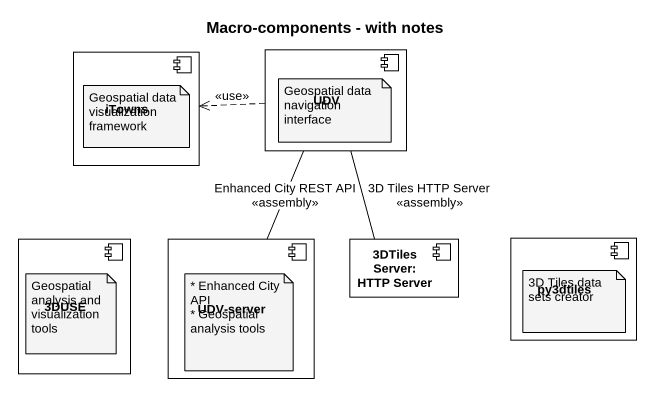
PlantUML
@startuml
title Macro-components - with notes
component iTowns #FFFFFF
component UDV #FFFFFF
component "3DUSE" as c3DUSE #FFFFFF
component "UDV-server" as UDV_server #FFFFFF
component "3DTilesServer:HTTP Server" as c3DTilesServer_HTTP_Server #FFFFFF
component py3dtiles #FFFFFF
UDV .left.> iTowns : <<use>>
UDV -- UDV_server : Enhanced City REST API\n<<assembly>>
UDV -- c3DTilesServer_HTTP_Server : 3D Tiles HTTP Server\n<<assembly>>
note as N1
  Geospatial data visualization framework
end note
note as N2
  Geospatial data navigation interface
end note
note as N3
  Geospatial analysis and visualization tools
end note
note as N4
  * Enhanced City API
  * Geospatial analysis tools
end note
note as N5
  3D Tiles data sets creator
end note
@enduml
